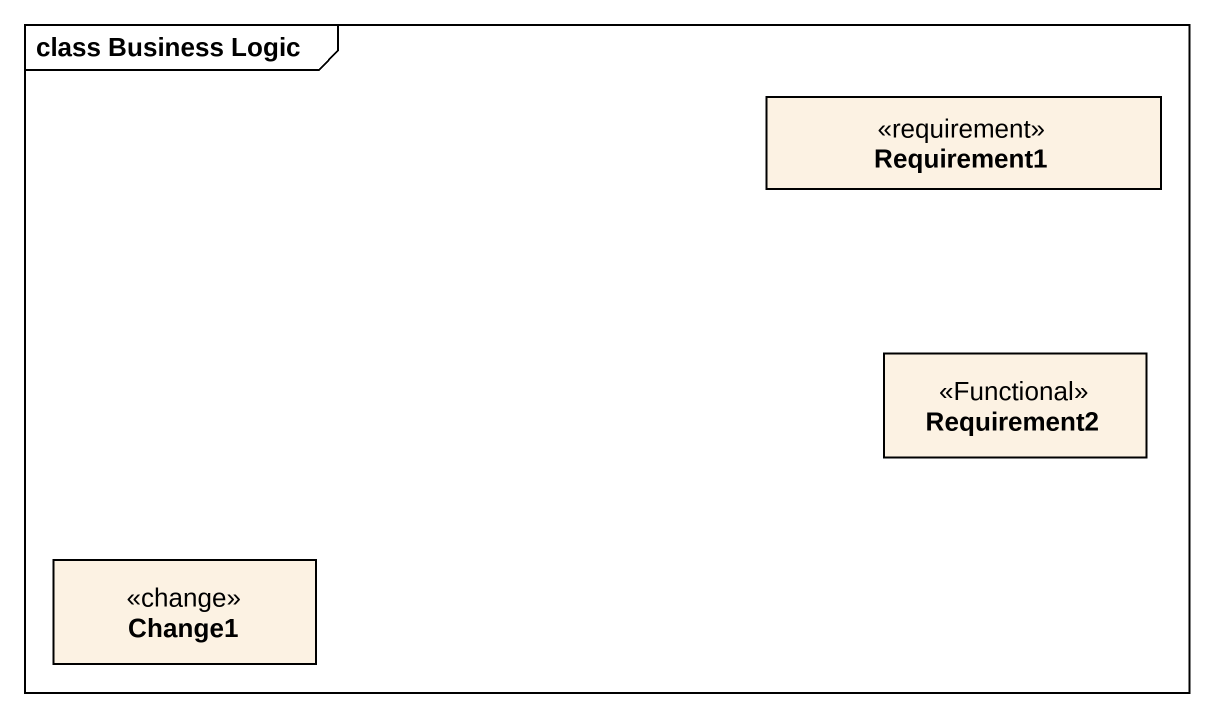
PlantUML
@startuml
mainframe class Business Logic
hide circle
hide empty members
class Requirement1 <<requirement>>
class Requirement2 <<Functional>>
class Change1 <<change>>
@enduml
